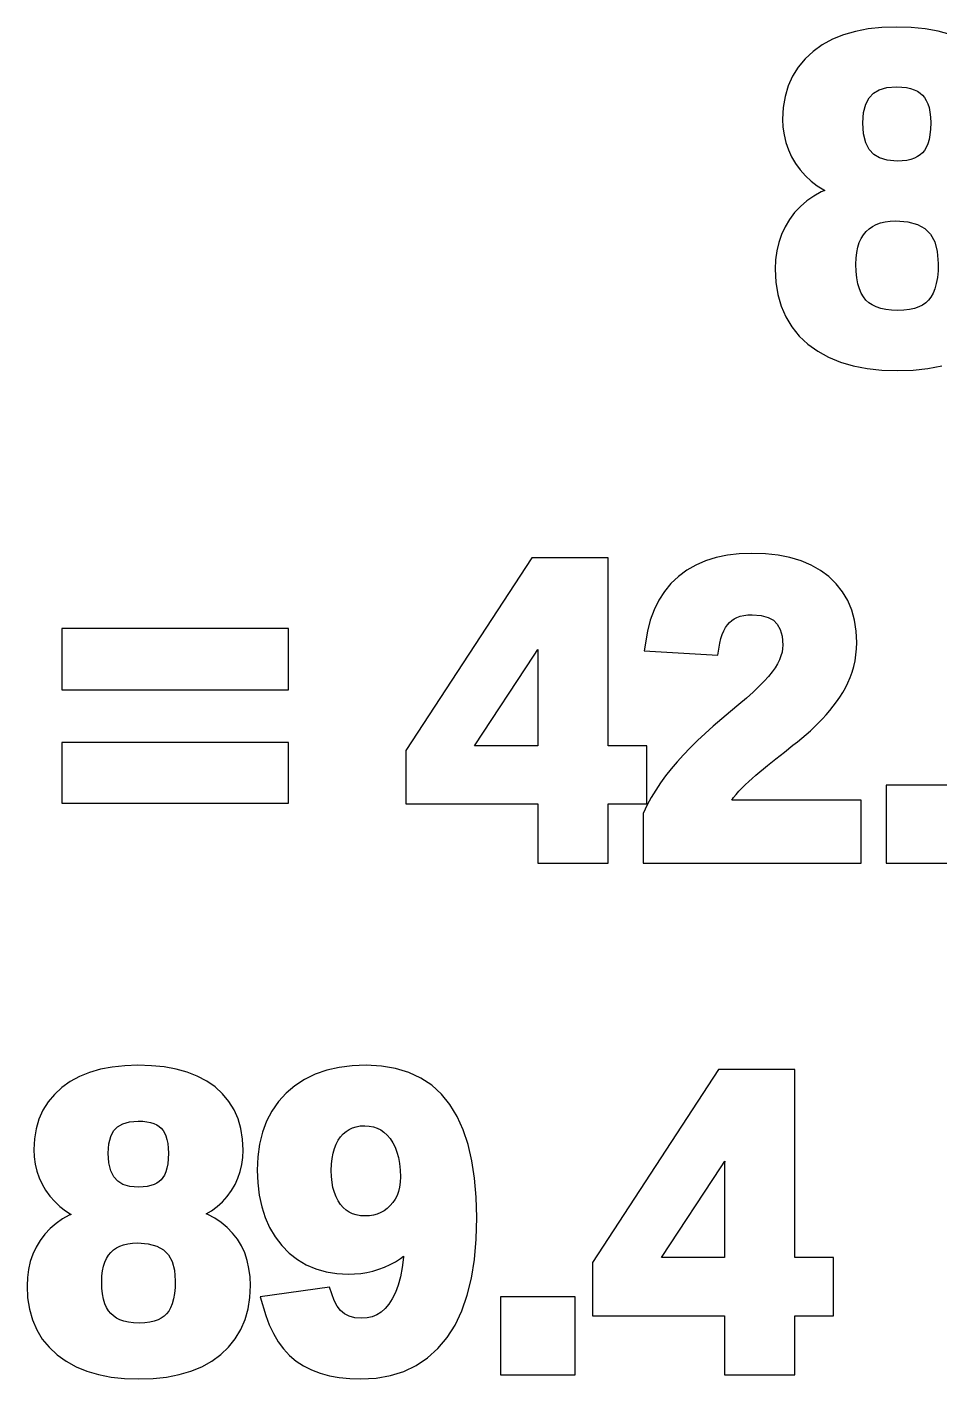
# Model space of a CAD drawing. Header units: metres. Extents: x 3 to 171, y -107 to -32.
# Drawn here: x 23.1 to 29.11, y -83.75 to -74.84 of the extents above; entities that cross this region are included whole.
import ezdxf

# ---------------------------------------------------------------- set-up
doc = ezdxf.new("R2010")
doc.units = ezdxf.units.M

msp = doc.modelspace()

# ---------------------------------------------------------------- linework, layer by layer
for p, q in [((28.4758, -74.8952), (28.4031, -74.9246)), ((28.5544, -74.8725), (28.4758, -74.8952)), ((28.6388, -74.8564), (28.5544, -74.8725)), ((28.7288, -74.8469), (28.6388, -74.8564)), ((28.8246, -74.8437), (28.7288, -74.8469)), ((28.9224, -74.8468), (28.8246, -74.8437)), ((29.0139, -74.8561), (28.9224, -74.8468)), ((29.0995, -74.8717), (29.0139, -74.8561)), ((29.1791, -74.8938), (29.0995, -74.8717)), ((28.3364, -74.9609), (28.2761, -75.0041)), ((28.4031, -74.9246), (28.3364, -74.9609)), ((28.2229, -75.0533), (28.1776, -75.1077)), ((28.2761, -75.0041), (28.2229, -75.0533)), ((28.1404, -75.1672), (28.1116, -75.2316)), ((28.1776, -75.1077), (28.1404, -75.1672)), ((28.1116, -75.2316), (28.0911, -75.3003)), ((28.6733, -75.28), (28.7116, -75.2574)), ((28.7116, -75.2574), (28.7617, -75.243)), ((28.7617, -75.243), (28.8257, -75.2377)), ((28.8257, -75.2377), (28.8591, -75.239)), ((28.8591, -75.239), (28.8898, -75.2427)), ((28.8898, -75.2427), (28.9174, -75.2487)), ((28.9174, -75.2487), (28.9416, -75.2567)), ((28.9416, -75.2567), (28.9626, -75.2668)), ((28.0911, -75.3003), (28.0789, -75.3733)), ((28.6223, -75.3526), (28.6441, -75.3109)), ((28.6441, -75.3109), (28.6733, -75.28)), ((28.9626, -75.2668), (28.9807, -75.2786)), ((28.9807, -75.2786), (28.9963, -75.2922)), ((28.9963, -75.2922), (29.0098, -75.3081)), ((29.0098, -75.3081), (29.0214, -75.3268)), ((29.0214, -75.3268), (29.0315, -75.3491)), ((29.0315, -75.3491), (29.0396, -75.3748)), ((28.0789, -75.3733), (28.0749, -75.45)), ((28.6033, -75.4756), (28.6082, -75.4073)), ((28.6082, -75.4073), (28.6223, -75.3526)), ((29.0396, -75.3748), (29.0456, -75.4045)), ((29.0456, -75.4045), (29.0494, -75.4383)), ((29.0494, -75.4383), (29.0506, -75.4757)), ((28.0749, -75.45), (28.0773, -75.5029)), ((28.0773, -75.5029), (28.0843, -75.5542)), ((28.6083, -75.5477), (28.6033, -75.4756)), ((29.0494, -75.5163), (29.0456, -75.5531)), ((29.0506, -75.4757), (29.0494, -75.5163)), ((28.0843, -75.5542), (28.0961, -75.6039)), ((28.0961, -75.6039), (28.1126, -75.6518)), ((28.6227, -75.6056), (28.6083, -75.5477)), ((28.6451, -75.6499), (28.6227, -75.6056)), ((29.0314, -75.6131), (29.0213, -75.6367)), ((29.0395, -75.5853), (29.0314, -75.6131)), ((29.0456, -75.5531), (29.0395, -75.5853)), ((28.1126, -75.6518), (28.1339, -75.6979)), ((28.1339, -75.6979), (28.1598, -75.7421)), ((28.6749, -75.6826), (28.6451, -75.6499)), ((28.7137, -75.7063), (28.6749, -75.6826)), ((28.9635, -75.6977), (28.9427, -75.7077)), ((28.9813, -75.6858), (28.9635, -75.6977)), ((28.9966, -75.6721), (28.9813, -75.6858)), ((29.0098, -75.6561), (28.9966, -75.6721)), ((29.0213, -75.6367), (29.0098, -75.6561)), ((28.1598, -75.7421), (28.1902, -75.7843)), ((28.1902, -75.7843), (28.2246, -75.8235)), ((28.7642, -75.7214), (28.7137, -75.7063)), ((28.8289, -75.7269), (28.7642, -75.7214)), ((28.8614, -75.7256), (28.8289, -75.7269)), ((28.892, -75.7219), (28.8614, -75.7256)), ((28.9189, -75.7159), (28.892, -75.7219)), ((28.9427, -75.7077), (28.9189, -75.7159)), ((28.2246, -75.8235), (28.2621, -75.8586)), ((28.2621, -75.8586), (28.3026, -75.8896)), ((28.28, -75.9569), (28.2344, -75.9886)), ((28.3292, -75.93), (28.28, -75.9569)), ((28.3026, -75.8896), (28.3462, -75.9164)), ((28.3533, -75.9198), (28.3292, -75.93)), ((28.3462, -75.9164), (28.3533, -75.9198)), ((28.1922, -76.0251), (28.1538, -76.0662)), ((28.2344, -75.9886), (28.1922, -76.0251)), ((28.1198, -76.1111), (28.0909, -76.1589)), ((28.1538, -76.0662), (28.1198, -76.1111)), ((28.6666, -76.1577), (28.6911, -76.1449)), ((28.6911, -76.1449), (28.7189, -76.1346)), ((28.7189, -76.1346), (28.7499, -76.1271)), ((28.7499, -76.1271), (28.784, -76.1225)), ((28.784, -76.1225), (28.8208, -76.1209)), ((28.8208, -76.1209), (28.9002, -76.127)), ((28.9002, -76.127), (28.9634, -76.1443)), ((28.9634, -76.1443), (29.0122, -76.1716)), ((28.0673, -76.2096), (28.049, -76.263)), ((28.0909, -76.1589), (28.0673, -76.2096)), ((28.5801, -76.2638), (28.5926, -76.2366)), ((28.5926, -76.2366), (28.6073, -76.2129)), ((28.6073, -76.2129), (28.6247, -76.1917)), ((28.6247, -76.1917), (28.6444, -76.1733)), ((28.6444, -76.1733), (28.6666, -76.1577)), ((29.0122, -76.1716), (29.0492, -76.2088)), ((29.0492, -76.2088), (29.0764, -76.258)), ((28.036, -76.3189), (28.0283, -76.3772)), ((28.049, -76.263), (28.036, -76.3189)), ((28.5585, -76.3654), (28.5629, -76.328)), ((28.5629, -76.328), (28.5702, -76.2941)), ((28.5702, -76.2941), (28.5801, -76.2638)), ((29.0764, -76.258), (29.0937, -76.3216)), ((29.0937, -76.3216), (29.0999, -76.4017)), ((28.0283, -76.3772), (28.0257, -76.438)), ((28.5569, -76.4067), (28.5585, -76.3654)), ((28.5585, -76.4538), (28.5569, -76.4067)), ((29.0999, -76.4017), (29.0984, -76.4497)), ((28.0257, -76.438), (28.03, -76.5243)), ((28.563, -76.4967), (28.5585, -76.4538)), ((28.5704, -76.5349), (28.563, -76.4967)), ((29.0941, -76.4942), (29.087, -76.5336)), ((29.0984, -76.4497), (29.0941, -76.4942)), ((28.03, -76.5243), (28.043, -76.6059)), ((28.5803, -76.5682), (28.5704, -76.5349)), ((28.5927, -76.597), (28.5803, -76.5682)), ((29.0774, -76.5682), (29.0655, -76.5976)), ((29.087, -76.5336), (29.0774, -76.5682)), ((28.043, -76.6059), (28.0649, -76.6825)), ((28.0649, -76.6825), (28.0958, -76.7539)), ((28.6072, -76.6216), (28.5927, -76.597)), ((28.6239, -76.6421), (28.6072, -76.6216)), ((28.6432, -76.6597), (28.6239, -76.6421)), ((28.6656, -76.6749), (28.6432, -76.6597)), ((28.6914, -76.6875), (28.6656, -76.6749)), ((28.9963, -76.6752), (28.9717, -76.6877)), ((29.0175, -76.6603), (28.9963, -76.6752)), ((29.0358, -76.643), (29.0175, -76.6603)), ((29.0516, -76.6224), (29.0358, -76.643)), ((29.0655, -76.5976), (29.0516, -76.6224)), ((28.0958, -76.7539), (28.1357, -76.8196)), ((28.721, -76.6978), (28.6914, -76.6875)), ((28.7544, -76.7053), (28.721, -76.6978)), ((28.7922, -76.71), (28.7544, -76.7053)), ((28.8336, -76.7115), (28.7922, -76.71)), ((28.8741, -76.71), (28.8336, -76.7115)), ((28.9107, -76.7053), (28.8741, -76.71)), ((28.9433, -76.6978), (28.9107, -76.7053)), ((28.9717, -76.6877), (28.9433, -76.6978)), ((28.1357, -76.8196), (28.1843, -76.8794)), ((28.1843, -76.8794), (28.2416, -76.933)), ((28.2416, -76.933), (28.3064, -76.9798)), ((28.3064, -76.9798), (28.378, -77.0192)), ((28.378, -77.0192), (28.4561, -77.0511)), ((28.4561, -77.0511), (28.5404, -77.0757)), ((28.5404, -77.0757), (28.631, -77.0932)), ((28.631, -77.0932), (28.7277, -77.1035)), ((28.7277, -77.1035), (28.8306, -77.107)), ((28.8306, -77.107), (28.9343, -77.1035)), ((28.9343, -77.1035), (29.0316, -77.0931)), ((29.0316, -77.0931), (29.1225, -77.0756)), ((26.4225, -78.3403), (25.5926, -79.6109)), ((26.9254, -78.3403), (26.4225, -78.3403)), ((26.9254, -79.5785), (26.9254, -78.3403)), ((27.5676, -78.3604), (27.5028, -78.3883)), ((27.6371, -78.339), (27.5676, -78.3604)), ((27.7111, -78.3238), (27.6371, -78.339)), ((27.7897, -78.3148), (27.7111, -78.3238)), ((27.8727, -78.3118), (27.7897, -78.3148)), ((27.9617, -78.3148), (27.8727, -78.3118)), ((28.0452, -78.3238), (27.9617, -78.3148)), ((28.1233, -78.3391), (28.0452, -78.3238)), ((28.196, -78.3607), (28.1233, -78.3391)), ((28.2632, -78.3888), (28.196, -78.3607)), ((27.3882, -78.4632), (27.3391, -78.5098)), ((27.4429, -78.4225), (27.3882, -78.4632)), ((27.5028, -78.3883), (27.4429, -78.4225)), ((28.3246, -78.4235), (28.2632, -78.3888)), ((28.3799, -78.4647), (28.3246, -78.4235)), ((28.4286, -78.5119), (28.3799, -78.4647)), ((27.3391, -78.5098), (27.2959, -78.5621)), ((28.4699, -78.5646), (28.4286, -78.5119)), ((27.2589, -78.6198), (27.2281, -78.6827)), ((27.2959, -78.5621), (27.2589, -78.6198)), ((28.5037, -78.6223), (28.4699, -78.5646)), ((28.5299, -78.6849), (28.5037, -78.6223)), ((27.2281, -78.6827), (27.2034, -78.7506)), ((27.7557, -78.7425), (27.7744, -78.7332)), ((27.7744, -78.7332), (27.7954, -78.7258)), ((27.7954, -78.7258), (27.8192, -78.7203)), ((27.8192, -78.7203), (27.846, -78.7168)), ((27.846, -78.7168), (27.8745, -78.7157)), ((27.8745, -78.7157), (27.9334, -78.7202)), ((27.9334, -78.7202), (27.9795, -78.7327)), ((27.9795, -78.7327), (28.0141, -78.7518)), ((28.5484, -78.752), (28.5299, -78.6849)), ((24.8208, -78.8068), (23.328, -78.8068)), ((23.328, -78.8068), (23.328, -79.2093)), ((24.8208, -79.2093), (24.8208, -78.8068)), ((27.1848, -78.8234), (27.1634, -78.9538)), ((27.2034, -78.7506), (27.1848, -78.8234)), ((27.6771, -78.8455), (27.6872, -78.8216)), ((27.6872, -78.8216), (27.6986, -78.8004)), ((27.6986, -78.8004), (27.7112, -78.7821)), ((27.7112, -78.7821), (27.7245, -78.7667)), ((27.7245, -78.7667), (27.7393, -78.7535)), ((27.7393, -78.7535), (27.7557, -78.7425)), ((28.0141, -78.7518), (28.04, -78.7776)), ((28.04, -78.7776), (28.0593, -78.8121)), ((28.0593, -78.8121), (28.0717, -78.8576)), ((28.5593, -78.8234), (28.5484, -78.752)), ((28.5629, -78.8984), (28.5593, -78.8234)), ((27.6471, -78.9812), (27.6609, -78.9028)), ((27.6609, -78.9028), (27.6682, -78.8727)), ((27.6682, -78.8727), (27.6771, -78.8455)), ((28.0717, -78.8576), (28.0762, -78.9156)), ((28.5618, -78.9396), (28.5629, -78.8984)), ((26.0459, -79.5785), (26.4386, -78.9816)), ((26.4386, -78.9816), (26.4627, -78.9438)), ((26.462, -78.9817), (26.4619, -79.0032)), ((26.4623, -78.9596), (26.462, -78.9817)), ((26.4627, -78.9438), (26.4623, -78.9596)), ((27.1634, -78.9538), (27.6471, -78.9812)), ((28.064, -78.9873), (28.0542, -79.0125)), ((28.0709, -78.9627), (28.064, -78.9873)), ((28.0749, -78.9388), (28.0709, -78.9627)), ((28.0762, -78.9156), (28.0749, -78.9388)), ((28.5524, -79.0183), (28.5582, -78.9794)), ((28.5582, -78.9794), (28.5618, -78.9396)), ((26.4619, -79.0032), (26.4619, -79.5785)), ((28.0253, -79.065), (28.0057, -79.0925)), ((28.0413, -79.0385), (28.0253, -79.065)), ((28.0542, -79.0125), (28.0413, -79.0385)), ((28.5335, -79.0931), (28.5441, -79.0562)), ((28.5441, -79.0562), (28.5524, -79.0183)), ((27.9533, -79.1535), (27.9192, -79.1883)), ((27.9822, -79.1214), (27.9533, -79.1535)), ((28.0057, -79.0925), (27.9822, -79.1214)), ((28.4883, -79.196), (28.5051, -79.1632)), ((28.5051, -79.1632), (28.5204, -79.1289)), ((28.5204, -79.1289), (28.5335, -79.0931)), ((23.328, -79.2093), (24.8208, -79.2093)), ((27.836, -79.2654), (27.7869, -79.3076)), ((27.8802, -79.2255), (27.836, -79.2654)), ((27.9192, -79.1883), (27.8802, -79.2255)), ((28.4306, -79.289), (28.4511, -79.2588)), ((28.4511, -79.2588), (28.4704, -79.2278)), ((28.4704, -79.2278), (28.4883, -79.196)), ((27.7324, -79.3527), (27.6738, -79.4011)), ((27.7869, -79.3076), (27.7324, -79.3527)), ((28.3616, -79.3751), (28.3858, -79.3473)), ((28.3858, -79.3473), (28.4088, -79.3185)), ((28.4088, -79.3185), (28.4306, -79.289)), ((27.6738, -79.4011), (27.6177, -79.4494)), ((28.2846, -79.4542), (28.311, -79.4284)), ((28.311, -79.4284), (28.3366, -79.4021)), ((28.3366, -79.4021), (28.3616, -79.3751)), ((27.5645, -79.4972), (27.5141, -79.5445)), ((27.6177, -79.4494), (27.5645, -79.4972)), ((28.1719, -79.5523), (28.201, -79.5287)), ((28.201, -79.5287), (28.2296, -79.5043)), ((28.2296, -79.5043), (28.2575, -79.4795)), ((28.2575, -79.4795), (28.2846, -79.4542)), ((24.8208, -79.5568), (23.328, -79.5568)), ((23.328, -79.5568), (23.328, -79.9566)), ((24.8208, -79.9566), (24.8208, -79.5568)), ((25.5926, -79.6109), (25.5926, -79.962)), ((26.4619, -79.5785), (26.0459, -79.5785)), ((27.1804, -79.5785), (26.9254, -79.5785)), ((27.1804, -79.962), (27.1804, -79.5785)), ((27.4666, -79.5913), (27.422, -79.6377)), ((27.5141, -79.5445), (27.4666, -79.5913)), ((28.0305, -79.6646), (28.0862, -79.6203)), ((28.0862, -79.6203), (28.1429, -79.5752)), ((28.1429, -79.5752), (28.1719, -79.5523)), ((27.3802, -79.6837), (27.341, -79.7297)), ((27.422, -79.6377), (27.3802, -79.6837)), ((27.9493, -79.7298), (27.9761, -79.7081)), ((27.9761, -79.7081), (28.0305, -79.6646)), ((27.3043, -79.7763), (27.2702, -79.8234)), ((27.341, -79.7297), (27.3043, -79.7763)), ((27.8518, -79.815), (27.8748, -79.7939)), ((27.8748, -79.7939), (27.8994, -79.7721)), ((27.8994, -79.7721), (27.9243, -79.7507)), ((27.9243, -79.7507), (27.9493, -79.7298)), ((27.2387, -79.8709), (27.2098, -79.9188)), ((27.2702, -79.8234), (27.2387, -79.8709)), ((27.7689, -79.8995), (27.7871, -79.8786)), ((27.7871, -79.8786), (27.8071, -79.8578)), ((27.8071, -79.8578), (27.8291, -79.8363)), ((27.8291, -79.8363), (27.8518, -79.815)), ((29.2483, -79.8376), (28.7563, -79.8376)), ((28.7563, -79.8376), (28.7563, -80.3512)), ((23.328, -79.9566), (24.8208, -79.9566)), ((25.5926, -79.962), (26.4619, -79.962)), ((26.4619, -79.962), (26.4619, -80.3512)), ((26.9254, -79.962), (27.1804, -79.962)), ((26.9254, -80.3512), (26.9254, -79.962)), ((27.1836, -79.9672), (27.1555, -80.0253)), ((27.2098, -79.9188), (27.1836, -79.9672)), ((27.7402, -79.9379), (27.7524, -79.9205)), ((28.5927, -79.9379), (27.7402, -79.9379)), ((27.7524, -79.9205), (27.7689, -79.8995)), ((28.5927, -80.3512), (28.5927, -79.9379)), ((27.1555, -80.0253), (27.1555, -80.3512)), ((26.4619, -80.3512), (26.9254, -80.3512)), ((27.1555, -80.3512), (28.5927, -80.3512)), ((28.7563, -80.3512), (29.2483, -80.3512)), ((23.4439, -81.7576), (23.3828, -81.7909)), ((23.5104, -81.7307), (23.4439, -81.7576)), ((23.5823, -81.7099), (23.5104, -81.7307)), ((23.6594, -81.6953), (23.5823, -81.7099)), ((23.7416, -81.6865), (23.6594, -81.6953)), ((23.829, -81.6837), (23.7416, -81.6865)), ((23.9182, -81.6865), (23.829, -81.6837)), ((24.0018, -81.6949), (23.9182, -81.6865)), ((24.0799, -81.7092), (24.0018, -81.6949)), ((24.1527, -81.7294), (24.0799, -81.7092)), ((24.2198, -81.7556), (24.1527, -81.7294)), ((24.2814, -81.788), (24.2198, -81.7556)), ((24.9961, -81.7427), (24.9261, -81.7765)), ((25.0719, -81.7167), (24.9961, -81.7427)), ((25.1533, -81.6982), (25.0719, -81.7167)), ((25.24, -81.6873), (25.1533, -81.6982)), ((25.3326, -81.6836), (25.24, -81.6873)), ((25.4321, -81.6888), (25.3326, -81.6836)), ((25.5254, -81.7043), (25.4321, -81.6888)), ((25.612, -81.7306), (25.5254, -81.7043)), ((25.6916, -81.7677), (25.612, -81.7306)), ((27.653, -81.7122), (26.8231, -82.9828)), ((28.1559, -81.7122), (27.653, -81.7122)), ((28.1559, -82.9504), (28.1559, -81.7122)), ((23.3275, -81.8305), (23.2787, -81.8756)), ((23.3828, -81.7909), (23.3275, -81.8305)), ((24.337, -81.8267), (24.2814, -81.788)), ((24.386, -81.8713), (24.337, -81.8267)), ((24.8621, -81.8181), (24.8044, -81.8673)), ((24.9261, -81.7765), (24.8621, -81.8181)), ((25.7637, -81.8156), (25.6916, -81.7677)), ((25.8279, -81.8741), (25.7637, -81.8156)), ((23.2371, -81.9255), (23.203, -81.9802)), ((23.2787, -81.8756), (23.2371, -81.9255)), ((24.4278, -81.9213), (24.386, -81.8713)), ((24.462, -81.9764), (24.4278, -81.9213)), ((24.7538, -81.9232), (24.711, -81.985)), ((24.8044, -81.8673), (24.7538, -81.9232)), ((25.8838, -81.9428), (25.8279, -81.8741)), ((23.203, -81.9802), (23.1765, -82.0392)), ((24.4885, -82.0364), (24.462, -81.9764)), ((24.711, -81.985), (24.6761, -82.0524)), ((25.9316, -82.0211), (25.8838, -81.9428)), ((25.9715, -82.109), (25.9316, -82.0211)), ((23.1577, -82.1023), (23.1466, -82.1691)), ((23.1765, -82.0392), (23.1577, -82.1023)), ((23.6493, -82.1525), (23.6687, -82.1156)), ((23.6687, -82.1156), (23.6943, -82.0884)), ((23.6943, -82.0884), (23.7281, -82.0685)), ((23.7281, -82.0685), (23.7726, -82.0556)), ((23.7726, -82.0556), (23.8301, -82.0509)), ((23.8301, -82.0509), (23.86, -82.052)), ((23.86, -82.052), (23.8875, -82.0553)), ((23.8875, -82.0553), (23.9122, -82.0608)), ((23.9122, -82.0608), (23.9335, -82.0679)), ((23.9335, -82.0679), (23.9523, -82.0768)), ((23.9523, -82.0768), (23.9682, -82.0872)), ((23.9682, -82.0872), (23.9818, -82.0991)), ((23.9818, -82.0991), (23.9937, -82.1131)), ((23.9937, -82.1131), (24.0039, -82.1295)), ((24.5072, -82.1009), (24.4885, -82.0364)), ((24.5183, -82.1696), (24.5072, -82.1009)), ((24.6761, -82.0524), (24.6491, -82.1252)), ((25.1998, -82.119), (25.2202, -82.1059)), ((25.2202, -82.1059), (25.2424, -82.0957)), ((25.2424, -82.0957), (25.2666, -82.0883)), ((25.2666, -82.0883), (25.2934, -82.0837)), ((25.2934, -82.0837), (25.3226, -82.0822)), ((25.3226, -82.0822), (25.3523, -82.0839)), ((25.3523, -82.0839), (25.3795, -82.0891)), ((25.3795, -82.0891), (25.4044, -82.0976)), ((25.4044, -82.0976), (25.4276, -82.1094)), ((25.4276, -82.1094), (25.4493, -82.1246)), ((26.0039, -82.2061), (25.9715, -82.109)), ((23.1466, -82.1691), (23.1429, -82.2394)), ((23.6323, -82.2626), (23.6368, -82.2013)), ((23.6368, -82.2013), (23.6493, -82.1525)), ((24.0039, -82.1295), (24.0128, -82.1491)), ((24.0128, -82.1491), (24.02, -82.1723)), ((24.02, -82.1723), (24.0254, -82.1987)), ((24.0254, -82.1987), (24.0288, -82.229)), ((24.522, -82.2421), (24.5183, -82.1696)), ((24.6301, -82.2032), (24.6187, -82.286)), ((24.6491, -82.1252), (24.6301, -82.2032)), ((25.1226, -82.2312), (25.134, -82.2027)), ((25.134, -82.2027), (25.1475, -82.1774)), ((25.1475, -82.1774), (25.1633, -82.1548)), ((25.1633, -82.1548), (25.1809, -82.1352)), ((25.1809, -82.1352), (25.1998, -82.119)), ((25.4493, -82.1246), (25.4699, -82.1438)), ((25.4699, -82.1438), (25.4894, -82.1671)), ((25.4894, -82.1671), (25.5069, -82.1938)), ((25.5069, -82.1938), (25.5221, -82.2236)), ((26.0288, -82.3124), (26.0039, -82.2061)), ((23.1429, -82.2394), (23.1451, -82.2879)), ((23.1451, -82.2879), (23.1515, -82.3349)), ((23.6369, -82.3275), (23.6323, -82.2626)), ((24.0288, -82.229), (24.0299, -82.2628)), ((24.0299, -82.2628), (24.0288, -82.2993)), ((24.5134, -82.3375), (24.5198, -82.2906)), ((24.5198, -82.2906), (24.522, -82.2421)), ((24.6187, -82.286), (24.615, -82.3737)), ((25.107, -82.2972), (25.1135, -82.2627)), ((25.1135, -82.2627), (25.1226, -82.2312)), ((25.5221, -82.2236), (25.5345, -82.2561)), ((25.5345, -82.2561), (25.5445, -82.2922)), ((25.5445, -82.2922), (25.5517, -82.3313)), ((23.1515, -82.3349), (23.1623, -82.3805)), ((23.1623, -82.3805), (23.1775, -82.4245)), ((23.6497, -82.3792), (23.6369, -82.3275)), ((23.6696, -82.4185), (23.6497, -82.3792)), ((24.0199, -82.3613), (24.0126, -82.3862)), ((24.0254, -82.3325), (24.0199, -82.3613)), ((24.0288, -82.2993), (24.0254, -82.3325)), ((24.4876, -82.4268), (24.5027, -82.3829)), ((24.5027, -82.3829), (24.5134, -82.3375)), ((24.615, -82.3737), (24.6181, -82.459)), ((25.1016, -82.3765), (25.1029, -82.3354)), ((25.1029, -82.417), (25.1016, -82.3765)), ((25.1029, -82.3354), (25.107, -82.2972)), ((25.5517, -82.3313), (25.5561, -82.3742)), ((25.5561, -82.3742), (25.5576, -82.4196)), ((26.0464, -82.428), (26.0288, -82.3124)), ((27.2764, -82.9504), (27.6691, -82.3535)), ((27.6691, -82.3535), (27.6932, -82.3156)), ((27.6925, -82.3536), (27.6924, -82.3751)), ((27.6924, -82.3751), (27.6924, -82.9504)), ((27.6928, -82.3315), (27.6925, -82.3536)), ((27.6932, -82.3156), (27.6928, -82.3315)), ((23.1775, -82.4245), (23.197, -82.4669)), ((23.197, -82.4669), (23.2208, -82.5074)), ((23.6958, -82.4473), (23.6696, -82.4185)), ((23.7301, -82.4682), (23.6958, -82.4473)), ((23.7749, -82.4816), (23.7301, -82.4682)), ((23.9347, -82.4695), (23.9135, -82.4767)), ((23.953, -82.4606), (23.9347, -82.4695)), ((23.9687, -82.4501), (23.953, -82.4606)), ((23.982, -82.4382), (23.9687, -82.4501)), ((23.9936, -82.4241), (23.982, -82.4382)), ((24.0038, -82.4069), (23.9936, -82.4241)), ((24.0126, -82.3862), (24.0038, -82.4069)), ((24.4446, -82.5091), (24.4682, -82.4689)), ((24.4682, -82.4689), (24.4876, -82.4268)), ((24.6181, -82.459), (24.6277, -82.5395)), ((25.1069, -82.4549), (25.1029, -82.417)), ((25.1134, -82.4896), (25.1069, -82.4549)), ((25.5561, -82.4543), (25.5518, -82.4859)), ((25.5576, -82.4196), (25.5561, -82.4543)), ((26.0569, -82.5529), (26.0464, -82.428)), ((23.2208, -82.5074), (23.2487, -82.5461)), ((23.2487, -82.5461), (23.2802, -82.582)), ((23.8329, -82.4865), (23.7749, -82.4816)), ((23.862, -82.4854), (23.8329, -82.4865)), ((23.8895, -82.482), (23.862, -82.4854)), ((23.9135, -82.4767), (23.8895, -82.482)), ((24.3851, -82.5833), (24.4167, -82.5476)), ((24.4167, -82.5476), (24.4446, -82.5091)), ((24.6277, -82.5395), (24.6439, -82.6155)), ((25.1224, -82.5213), (25.1134, -82.4896)), ((25.1338, -82.5504), (25.1224, -82.5213)), ((25.1475, -82.5768), (25.1338, -82.5504)), ((25.5352, -82.5415), (25.5231, -82.5657)), ((25.5448, -82.515), (25.5352, -82.5415)), ((25.5518, -82.4859), (25.5448, -82.515)), ((26.0604, -82.6872), (26.0569, -82.5529)), ((23.2802, -82.582), (23.3147, -82.6143)), ((23.3147, -82.6143), (23.3519, -82.6428)), ((23.3519, -82.6428), (23.3898, -82.6661)), ((24.2783, -82.6634), (24.3127, -82.6432)), ((24.3127, -82.6432), (24.3504, -82.6152)), ((24.3504, -82.6152), (24.3851, -82.5833)), ((24.6439, -82.6155), (24.6667, -82.6868)), ((25.1634, -82.6006), (25.1475, -82.5768)), ((25.1809, -82.6212), (25.1634, -82.6006)), ((25.1997, -82.638), (25.1809, -82.6212)), ((25.2202, -82.6516), (25.1997, -82.638)), ((25.2425, -82.6623), (25.2202, -82.6516)), ((25.4503, -82.6418), (25.4283, -82.6542)), ((25.4712, -82.6265), (25.4503, -82.6418)), ((25.4908, -82.6084), (25.4712, -82.6265)), ((25.5083, -82.5879), (25.4908, -82.6084)), ((25.5231, -82.5657), (25.5083, -82.5879)), ((23.2896, -82.7254), (23.251, -82.7589)), ((23.3315, -82.6963), (23.2896, -82.7254)), ((23.3766, -82.6716), (23.3315, -82.6963)), ((23.3898, -82.6661), (23.3766, -82.6716)), ((24.2892, -82.6678), (24.2783, -82.6634)), ((24.3351, -82.6918), (24.2892, -82.6678)), ((24.3777, -82.72), (24.3351, -82.6918)), ((24.4167, -82.7526), (24.3777, -82.72)), ((24.6667, -82.6868), (24.6962, -82.7533)), ((25.2671, -82.67), (25.2425, -82.6623)), ((25.2941, -82.6748), (25.2671, -82.67)), ((25.3242, -82.6764), (25.2941, -82.6748)), ((25.353, -82.675), (25.3242, -82.6764)), ((25.38, -82.6707), (25.353, -82.675)), ((25.4049, -82.6638), (25.38, -82.6707)), ((25.4283, -82.6542), (25.4049, -82.6638)), ((26.0565, -82.8301), (26.0604, -82.6872)), ((23.2157, -82.7966), (23.1845, -82.8378)), ((23.251, -82.7589), (23.2157, -82.7966)), ((24.4521, -82.7893), (24.4167, -82.7526)), ((24.4834, -82.8298), (24.4521, -82.7893)), ((24.51, -82.8736), (24.4834, -82.8298)), ((24.6962, -82.7533), (24.7326, -82.8149)), ((24.7326, -82.8149), (24.7757, -82.8712)), ((26.0449, -82.9629), (26.0565, -82.8301)), ((23.158, -82.8817), (23.1363, -82.9282)), ((23.1845, -82.8378), (23.158, -82.8817)), ((23.6352, -82.9355), (23.6506, -82.9167)), ((23.6506, -82.9167), (23.6681, -82.9005)), ((23.6681, -82.9005), (23.6877, -82.8867)), ((23.6877, -82.8867), (23.7096, -82.8752)), ((23.7096, -82.8752), (23.7342, -82.8661)), ((23.7342, -82.8661), (23.7619, -82.8594)), ((23.7619, -82.8594), (23.7925, -82.8552)), ((23.7925, -82.8552), (23.8255, -82.8539)), ((23.8255, -82.8539), (23.8969, -82.8594)), ((23.8969, -82.8594), (23.9534, -82.8748)), ((23.9534, -82.8748), (23.9968, -82.8991)), ((23.9968, -82.8991), (24.0295, -82.932)), ((24.5316, -82.9204), (24.51, -82.8736)), ((24.5483, -82.9701), (24.5316, -82.9204)), ((24.7757, -82.8712), (24.8246, -82.9211)), ((23.1195, -82.9772), (23.1076, -83.0285)), ((23.1363, -82.9282), (23.1195, -82.9772)), ((23.5956, -83.0383), (23.6021, -83.0079)), ((23.6021, -83.0079), (23.6109, -82.9809)), ((23.6109, -82.9809), (23.622, -82.9567)), ((23.622, -82.9567), (23.6352, -82.9355)), ((24.0295, -82.932), (24.0537, -82.9756)), ((24.0537, -82.9756), (24.0691, -83.0325)), ((24.5601, -83.0224), (24.5483, -82.9701)), ((24.8246, -82.9211), (24.8785, -82.9637)), ((24.8785, -82.9637), (24.9371, -82.9986)), ((24.9371, -82.9986), (25.0004, -83.0256)), ((25.4524, -83.0138), (25.4894, -82.9971)), ((25.4894, -82.9971), (25.5249, -82.9779)), ((25.5249, -82.9779), (25.558, -82.9565)), ((25.558, -82.9565), (25.5785, -82.9404)), ((25.578, -82.9476), (25.569, -83.0158)), ((25.5785, -82.9404), (25.578, -82.9476)), ((26.0253, -83.0858), (26.0449, -82.9629)), ((26.8231, -82.9828), (26.8231, -83.3339)), ((27.6924, -82.9504), (27.2764, -82.9504)), ((28.4109, -82.9504), (28.1559, -82.9504)), ((28.4109, -83.3339), (28.4109, -82.9504)), ((23.1005, -83.0819), (23.0982, -83.1376)), ((23.1076, -83.0285), (23.1005, -83.0819)), ((23.5902, -83.1091), (23.5916, -83.0719)), ((23.5916, -83.0719), (23.5956, -83.0383)), ((24.0691, -83.0325), (24.0747, -83.1047)), ((24.5671, -83.0773), (24.5601, -83.0224)), ((24.5694, -83.1349), (24.5671, -83.0773)), ((25.0004, -83.0256), (25.0678, -83.0448)), ((25.0678, -83.0448), (25.1391, -83.0562)), ((25.1391, -83.0562), (25.2138, -83.06)), ((25.2138, -83.06), (25.2558, -83.0587)), ((25.2558, -83.0587), (25.2966, -83.0548)), ((25.2966, -83.0548), (25.3367, -83.0484)), ((25.3367, -83.0484), (25.376, -83.0395)), ((25.376, -83.0395), (25.4146, -83.0279)), ((25.4146, -83.0279), (25.4524, -83.0138)), ((25.557, -83.0773), (25.542, -83.1324)), ((25.569, -83.0158), (25.557, -83.0773)), ((25.9977, -83.1988), (26.0253, -83.0858)), ((23.0982, -83.1376), (23.1021, -83.2165)), ((23.5916, -83.1516), (23.5902, -83.1091)), ((23.5956, -83.1902), (23.5916, -83.1516)), ((24.0734, -83.1479), (24.0694, -83.188)), ((24.0747, -83.1047), (24.0734, -83.1479)), ((24.5656, -83.2141), (24.5694, -83.1349)), ((25.091, -83.1459), (24.6347, -83.2098)), ((25.121, -83.2342), (25.091, -83.1459)), ((25.5241, -83.1808), (25.5036, -83.2227)), ((25.542, -83.1324), (25.5241, -83.1808)), ((23.1021, -83.2165), (23.114, -83.2912)), ((23.6023, -83.2245), (23.5956, -83.1902)), ((23.6112, -83.2543), (23.6023, -83.2245)), ((23.6222, -83.2801), (23.6112, -83.2543)), ((24.0545, -83.2544), (24.0439, -83.2808)), ((24.0631, -83.2234), (24.0545, -83.2544)), ((24.0694, -83.188), (24.0631, -83.2234)), ((24.5538, -83.289), (24.5656, -83.2141)), ((24.6347, -83.2098), (24.6702, -83.3312)), ((25.1405, -83.2713), (25.121, -83.2342)), ((25.1634, -83.3), (25.1405, -83.2713)), ((25.4809, -83.2581), (25.4563, -83.2871)), ((25.5036, -83.2227), (25.4809, -83.2581)), ((25.9619, -83.3019), (25.9977, -83.1988)), ((26.7078, -83.2094), (26.2159, -83.2094)), ((26.2159, -83.2094), (26.2159, -83.7231)), ((26.7078, -83.7231), (26.7078, -83.2094)), ((23.114, -83.2912), (23.134, -83.3614)), ((23.134, -83.3614), (23.1624, -83.4268)), ((23.6351, -83.3018), (23.6222, -83.2801)), ((23.6499, -83.32), (23.6351, -83.3018)), ((23.6669, -83.3355), (23.6499, -83.32)), ((23.6867, -83.3489), (23.6669, -83.3355)), ((23.7097, -83.3602), (23.6867, -83.3489)), ((23.736, -83.3693), (23.7097, -83.3602)), ((23.9609, -83.3604), (23.9355, -83.3694)), ((23.9827, -83.3493), (23.9609, -83.3604)), ((24.0016, -83.3361), (23.9827, -83.3493)), ((24.0175, -83.3209), (24.0016, -83.3361)), ((24.0316, -83.3026), (24.0175, -83.3209)), ((24.0439, -83.2808), (24.0316, -83.3026)), ((24.506, -83.4251), (24.534, -83.3594)), ((24.534, -83.3594), (24.5538, -83.289)), ((24.6702, -83.3312), (24.6937, -83.3939)), ((25.19, -83.3217), (25.1634, -83.3)), ((25.2208, -83.3372), (25.19, -83.3217)), ((25.2577, -83.3469), (25.2208, -83.3372)), ((25.3013, -83.3504), (25.2577, -83.3469)), ((25.338, -83.3478), (25.3013, -83.3504)), ((25.3714, -83.3402), (25.338, -83.3478)), ((25.4018, -83.3277), (25.3714, -83.3402)), ((25.43, -83.3102), (25.4018, -83.3277)), ((25.4563, -83.2871), (25.43, -83.3102)), ((25.9177, -83.3949), (25.9619, -83.3019)), ((26.8231, -83.3339), (27.6924, -83.3339)), ((27.6924, -83.3339), (27.6924, -83.7231)), ((28.1559, -83.3339), (28.4109, -83.3339)), ((28.1559, -83.7231), (28.1559, -83.3339)), ((23.1624, -83.4268), (23.1989, -83.4871)), ((23.766, -83.3761), (23.736, -83.3693)), ((23.7998, -83.3802), (23.766, -83.3761)), ((23.8371, -83.3817), (23.7998, -83.3802)), ((23.8737, -83.3802), (23.8371, -83.3817)), ((23.9066, -83.3761), (23.8737, -83.3802)), ((23.9355, -83.3694), (23.9066, -83.3761)), ((24.4699, -83.4856), (24.506, -83.4251)), ((24.6937, -83.3939), (24.7212, -83.4518)), ((24.7212, -83.4518), (24.7527, -83.5047)), ((25.865, -83.4776), (25.9177, -83.3949)), ((23.1989, -83.4871), (23.2436, -83.5419)), ((23.2436, -83.5419), (23.2961, -83.5911)), ((24.3738, -83.5902), (24.4257, -83.5407)), ((24.4257, -83.5407), (24.4699, -83.4856)), ((24.7527, -83.5047), (24.7882, -83.5526)), ((25.8044, -83.5497), (25.865, -83.4776)), ((23.2961, -83.5911), (23.3555, -83.634)), ((24.3148, -83.6333), (24.3738, -83.5902)), ((24.7882, -83.5526), (24.8279, -83.5952)), ((24.8279, -83.5952), (24.8715, -83.6324)), ((24.8715, -83.6324), (24.9195, -83.6643)), ((25.6615, -83.6614), (25.7365, -83.611)), ((25.7365, -83.611), (25.8044, -83.5497)), ((23.3555, -83.634), (23.421, -83.67)), ((23.421, -83.67), (23.4925, -83.6992)), ((23.4925, -83.6992), (23.5696, -83.7217)), ((23.5696, -83.7217), (23.6523, -83.7377)), ((24.0178, -83.7376), (24.1008, -83.7216)), ((24.1008, -83.7216), (24.1781, -83.699)), ((24.1781, -83.699), (24.2495, -83.6696)), ((24.2495, -83.6696), (24.3148, -83.6333)), ((24.9195, -83.6643), (24.972, -83.691)), ((24.972, -83.691), (25.0288, -83.7126)), ((25.0288, -83.7126), (25.0898, -83.7292)), ((25.4914, -83.7283), (25.5797, -83.7005)), ((25.5797, -83.7005), (25.6615, -83.6614)), ((23.6523, -83.7377), (23.7406, -83.7471)), ((23.7406, -83.7471), (23.8345, -83.7503)), ((23.8345, -83.7503), (23.929, -83.7471)), ((23.929, -83.7471), (24.0178, -83.7376)), ((25.0898, -83.7292), (25.1548, -83.741)), ((25.1548, -83.741), (25.2239, -83.748)), ((25.2239, -83.748), (25.2976, -83.7503)), ((25.2976, -83.7503), (25.3972, -83.7448)), ((25.3972, -83.7448), (25.4914, -83.7283)), ((26.2159, -83.7231), (26.7078, -83.7231)), ((27.6924, -83.7231), (28.1559, -83.7231))]:
    msp.add_line(p, q)

doc.saveas('drawing.dxf')
